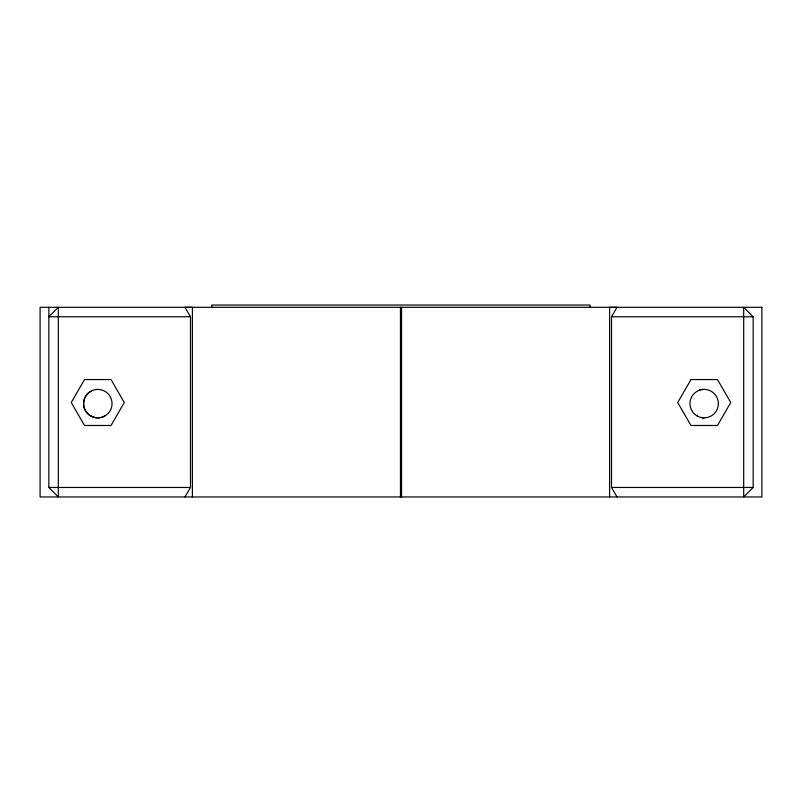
<?xml version="1.0" encoding="UTF-8"?>
<svg xmlns="http://www.w3.org/2000/svg" width="802" height="802" viewBox="0 0 802 802"><rect width="100%" height="100%" fill="white"/><g stroke="black" fill="none" stroke-linecap="round" stroke-linejoin="round"><path stroke-width="1.2" d="M184.981 496.919L190.485 487.456L190.485 316.77L184.981 307.306L192.39 307.306L192.39 496.959M617.019 496.919L611.515 487.456L611.515 316.77L617.019 307.306L609.61 307.306L609.61 496.959M753.158 487.456L743.685 496.919L743.685 307.306L753.158 316.77L753.158 487.456L611.515 487.456M704.166 389.411L702.161 389.471A14.205 14.205 0 0 0 699.585 389.702M702.161 417.872L704.166 417.822M190.485 316.77L48.842 316.77L58.315 307.306L58.315 496.919L48.842 487.456L48.842 307.306M611.515 316.77L753.158 316.77M48.842 487.456L190.485 487.456M590.082 307.527L590.082 305.041L211.808 305.041L211.808 307.527M401.541 307.306L401.541 496.959M400.459 307.306L400.459 496.959M104.721 416.037A14.205 14.205 0 0 1 85.353 410.604A14.205 14.205 0 0 1 90.847 391.256M84.511 379.557L71.258 402.514L84.511 425.481L111.027 425.481L124.28 402.514L111.027 379.557L84.511 379.557M690.973 379.557L677.72 402.514L690.973 425.481L717.489 425.481L730.742 402.514L717.489 379.557L690.973 379.557M761.9 307.306L40.1 307.306L40.1 496.959L761.9 496.959L761.9 307.306M697.068 415.917A14.205 14.205 0 0 0 718.371 403.617A14.205 14.205 0 0 0 697.068 391.316A14.205 14.205 0 0 0 697.068 415.917M90.736 415.917A14.205 14.205 0 0 0 112.039 403.617A14.205 14.205 0 0 0 90.736 391.316A14.205 14.205 0 0 0 90.736 415.917"/></g></svg>
